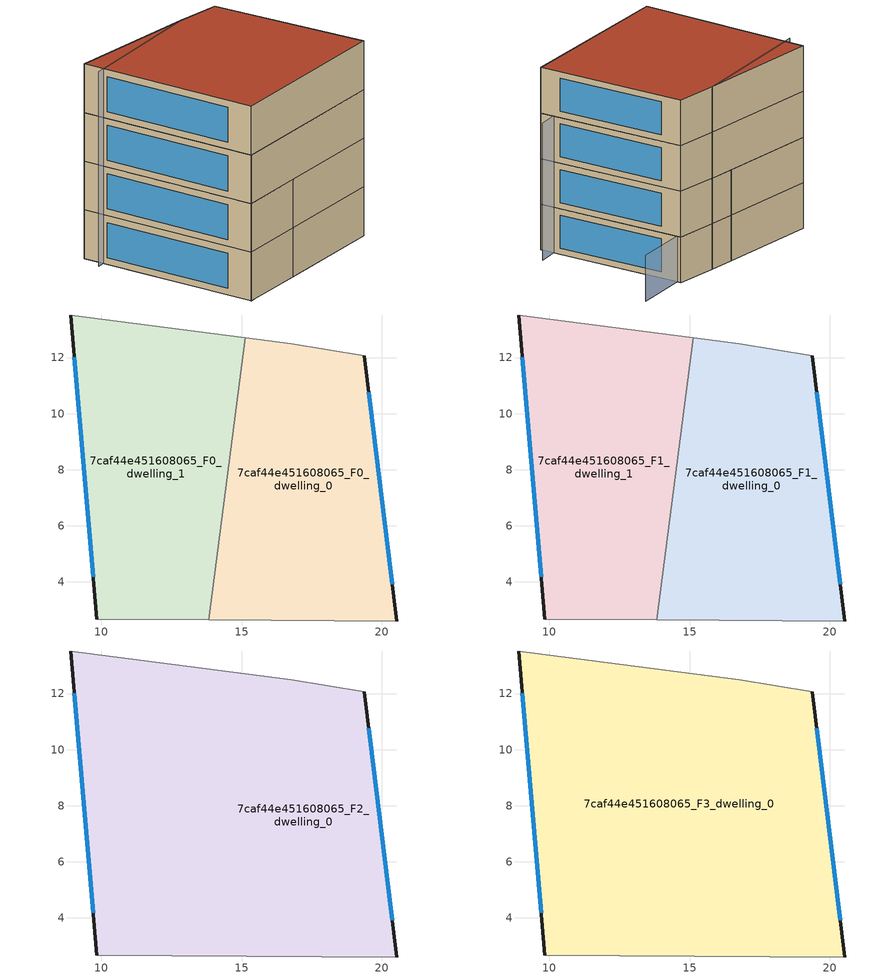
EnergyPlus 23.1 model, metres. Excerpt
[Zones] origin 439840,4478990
7caf44e451608065_F0_dwelling_0
 floor ground (EU_floor_Construction): 20.52,2.61 19.38,12.07 16.76,12.5 15.13,12.71 13.83,2.65 z0
 wall outside (EU_wall_Construction): 19.38,12.07 20.52,2.61 z0:3
 wall adiabatic (EU_wall_Construction): 20.52,2.61 13.83,2.65 / 15.13,12.71 16.76,12.5 19.38,12.07 z0:3
 wall to 7caf44e451608065_F0_dwelling_1 (EU_wall_Construction): 13.83,2.65 15.13,12.71 z0:3
 window (EU_Window_Construction): 19.53,10.75 20.36,3.92 z0.42:2.58
7caf44e451608065_F0_dwelling_1
 floor ground (EU_floor_Construction): 13.83,2.65 15.13,12.71 8.92,13.51 9.83,2.67 z0
 wall outside (EU_wall_Construction): 9.83,2.67 8.92,13.51 z0:3
 wall adiabatic (EU_wall_Construction): 8.92,13.51 15.13,12.71 / 13.83,2.65 9.83,2.67 z0:3
 window (EU_Window_Construction): 9.7,4.18 9.04,12.01 z0.42:2.58
7caf44e451608065_F1_dwelling_0
 floor to 7caf44e451608065_F0_dwelling_0 (EU_floor_Construction): 20.52,2.61 19.38,12.07 16.76,12.5 15.13,12.71 13.83,2.65 z3
 wall outside (EU_wall_Construction): 19.38,12.07 20.52,2.61 z3:6
 wall adiabatic (EU_wall_Construction): 20.52,2.61 13.83,2.65 / 15.13,12.71 16.76,12.5 19.38,12.07 z3:6
 wall to 7caf44e451608065_F1_dwelling_1 (EU_wall_Construction): 13.83,2.65 15.13,12.71 z3:6
 window (EU_Window_Construction): 19.53,10.75 20.36,3.92 z3.42:5.58
7caf44e451608065_F1_dwelling_1
 floor to 7caf44e451608065_F0_dwelling_1 (EU_floor_Construction): 13.83,2.65 15.13,12.71 8.92,13.51 9.83,2.67 z3
 wall outside (EU_wall_Construction): 9.83,2.67 8.92,13.51 z3:6
 wall adiabatic (EU_wall_Construction): 8.92,13.51 15.13,12.71 / 13.83,2.65 9.83,2.67 z3:6
 window (EU_Window_Construction): 9.7,4.18 9.04,12.01 z3.42:5.58
7caf44e451608065_F2_dwelling_0
 floor to 7caf44e451608065_F1_dwelling_0 (EU_floor_Construction): 20.52,2.61 19.38,12.07 16.76,12.5 15.13,12.71 13.83,2.65 z6
 floor to 7caf44e451608065_F1_dwelling_1 (EU_floor_Construction): 13.83,2.65 15.13,12.71 8.92,13.51 9.83,2.67 z6
 wall outside (EU_wall_Construction): 9.83,2.67 8.92,13.51 / 19.38,12.07 20.52,2.61 z6:9
 wall adiabatic (EU_wall_Construction): 20.52,2.61 9.83,2.67 / 8.92,13.51 16.76,12.5 19.38,12.07 z6:9
 window (EU_Window_Construction): 9.7,4.18 9.04,12.01 / 19.53,10.75 20.36,3.92 z6.42:8.58
7caf44e451608065_F3_dwelling_0
 floor to 7caf44e451608065_F2_dwelling_0 (EU_floor_Construction): 20.52,2.61 19.38,12.07 16.76,12.5 8.92,13.51 9.83,2.67 z9
 wall outside (EU_wall_Construction): 9.83,2.67 8.92,13.51 / 19.38,12.07 20.52,2.61 z9:12
 wall adiabatic (EU_wall_Construction): 20.52,2.61 9.83,2.67 / 8.92,13.51 16.76,12.5 19.38,12.07 z9:12
 window (EU_Window_Construction): 9.7,4.18 9.04,12.01 / 19.53,10.75 20.36,3.92 z9.42:11.58
 roof outside (EU_roof_Construction): 19.38,12.07 20.52,2.61 9.83,2.67 8.92,13.51 16.76,12.5 z12
shading: 9.83,2.67 21.64,3.57 z0:9; 22.68,11.89 16.68,11.77 z0:3; 16.76,12.5 8.55,12.25 z0:12
[Building]
EU S2 Campaign: North Axis=0; Terrain=City; Solar Distribution=FullExterior
[Site:Location]
Madrid: Latitude=40.5; Longitude=-3.5; Time Zone=1; Elevation=609
[SizingPeriod:WeatherFileDays]
AnnualSizingPeriod: Begin Month=1; Begin Day of Month=1; End Month=12; End Day of Month=31; Day of Week for Start Day=Monday; Use Weather File Daylight Saving Period=No; Use Weather File Rain and Snow Indicators=No
[MATERIAL]
EU_InternalMass_Material: Roughness=MediumRough; Thickness=0.1; Conductivity=1; Density=1800; Specific Heat=900; Thermal Absorptance=0.9; Solar Absorptance=0.7; Visible Absorptance=0.7
[MATERIAL:NOMASS] Roughness=MediumRough; Thermal Absorptance=0.9; Solar Absorptance=0.7; Visible Absorptance=0.7
Name | Thermal Resistance
EU_wall_NoMass | 1.60022
EU_roof_NoMass | 1.57597
EU_floor_NoMass | 0.470652
[WINDOWMATERIAL:SIMPLEGLAZINGSYSTEM]
EU_Window_SimpleGlazing: UFactor=3.28802; Solar Heat Gain Coefficient=0.85; Visible Transmittance=0.85
[CONSTRUCTION]
EU_wall_Construction: EU_wall_NoMass
EU_roof_Construction: EU_roof_NoMass
EU_floor_Construction: EU_floor_NoMass
EU_InternalMass_Construction: EU_InternalMass_Material
EU_Window_Construction: EU_Window_SimpleGlazing
[ZONE] Type=1; Multiplier=1; Ceiling Height=autocalculate; Floor Area=autocalculate; Part of Total Floor Area=Yes
Name | Volume
7caf44e451608065_F0_dwelling_0 | 160.369
7caf44e451608065_F1_dwelling_0 | 160.37
7caf44e451608065_F2_dwelling_0; 7caf44e451608065_F3_dwelling_0 | 320.732
7caf44e451608065_F0_dwelling_1 | 160.363
7caf44e451608065_F1_dwelling_1 | 160.362
[INTERNALMASS] Construction=EU_InternalMass_Construction
Name | Zone or ZoneList | Surface Area
7caf44e451608065_F0_dwelling_0_EU_InternalMass | 7caf44e451608065_F0_dwelling_0 | 53.4566
7caf44e451608065_F0_dwelling_1_EU_InternalMass | 7caf44e451608065_F0_dwelling_1 | 53.4541
7caf44e451608065_F1_dwelling_0_EU_InternalMass | 7caf44e451608065_F1_dwelling_0 | 53.4566
7caf44e451608065_F1_dwelling_1_EU_InternalMass | 7caf44e451608065_F1_dwelling_1 | 53.4541
7caf44e451608065_F2_dwelling_0_EU_InternalMass | 7caf44e451608065_F2_dwelling_0 | 106.911
7caf44e451608065_F3_dwelling_0_EU_InternalMass | 7caf44e451608065_F3_dwelling_0 | 106.911
[OTHEREQUIPMENT] Fuel Type=Electricity; Design Level Calculation Method=Watts/Area; Power per Zone Floor Area=1; Fraction Latent=0; Fraction Radiant=0; Fraction Lost=0; Carbon Dioxide Generation Rate=0; EndUse Subcategory=EU_Step8_InternalGains
Name | Zone or ZoneList or Space or SpaceList | Schedule
EU_Step8_InternalGain_7caf44e451608065_F0_dwelling_0_f000 | 7caf44e451608065_F0_dwelling_0 | EU_Step8_GainSchedule_7caf44e451608065_F0_dwelling_0_f000
EU_Step8_InternalGain_7caf44e451608065_F0_dwelling_1_f000 | 7caf44e451608065_F0_dwelling_1 | EU_Step8_GainSchedule_7caf44e451608065_F0_dwelling_1_f000
EU_Step8_InternalGain_7caf44e451608065_F1_dwelling_0_f000 | 7caf44e451608065_F1_dwelling_0 | EU_Step8_GainSchedule_7caf44e451608065_F1_dwelling_0_f000
EU_Step8_InternalGain_7caf44e451608065_F1_dwelling_1_f000 | 7caf44e451608065_F1_dwelling_1 | EU_Step8_GainSchedule_7caf44e451608065_F1_dwelling_1_f000
EU_Step8_InternalGain_7caf44e451608065_F2_dwelling_0_f000 | 7caf44e451608065_F2_dwelling_0 | EU_Step8_GainSchedule_7caf44e451608065_F2_dwelling_0_f000
EU_Step8_InternalGain_7caf44e451608065_F3_dwelling_0_f000 | 7caf44e451608065_F3_dwelling_0 | EU_Step8_GainSchedule_7caf44e451608065_F3_dwelling_0_f000
[ZONEVENTILATION:DESIGNFLOWRATE] Schedule=EU_AlwaysOn; Design Flow Rate Calculation Method=AirChanges/Hour; Air Changes per Hour=0.480704; Ventilation Type=Natural; Fan Pressure Rise=0; Fan Total Efficiency=1; Constant Term Coefficient=1; Temperature Term Coefficient=0; Velocity Term Coefficient=0; Velocity Squared Term Coefficient=0; Minimum Indoor Temperature=-100; Maximum Indoor Temperature=100; Delta Temperature=-100; Minimum Outdoor Temperature=-100; Maximum Outdoor Temperature=100; Maximum Wind Speed=40
Name | Zone or ZoneList or Space or SpaceList
EU_ConstantAir_7caf44e451608065_F0_dwelling_0 | 7caf44e451608065_F0_dwelling_0
EU_ConstantAir_7caf44e451608065_F0_dwelling_1 | 7caf44e451608065_F0_dwelling_1
EU_ConstantAir_7caf44e451608065_F1_dwelling_0 | 7caf44e451608065_F1_dwelling_0
EU_ConstantAir_7caf44e451608065_F1_dwelling_1 | 7caf44e451608065_F1_dwelling_1
EU_ConstantAir_7caf44e451608065_F2_dwelling_0 | 7caf44e451608065_F2_dwelling_0
EU_ConstantAir_7caf44e451608065_F3_dwelling_0 | 7caf44e451608065_F3_dwelling_0
[HVACTEMPLATE:THERMOSTAT] Constant Heating Setpoint=20; Constant Cooling Setpoint=50
EU_HeatOnly_7caf44e451608065_F0_dwelling_0; EU_HeatOnly_7caf44e451608065_F0_dwelling_1; EU_HeatOnly_7caf44e451608065_F1_dwelling_0; EU_HeatOnly_7caf44e451608065_F1_dwelling_1; EU_HeatOnly_7caf44e451608065_F2_dwelling_0; EU_HeatOnly_7caf44e451608065_F3_dwelling_0
[HVACTEMPLATE:ZONE:IDEALLOADSAIRSYSTEM] System Availability Schedule=EU_AlwaysOn; Maximum Heating Supply Air Temperature=50; Minimum Cooling Supply Air Temperature=13; Maximum Heating Supply Air Humidity Ratio=0.0156; Minimum Cooling Supply Air Humidity Ratio=0.0077; Heating Limit=NoLimit; Cooling Limit=NoLimit; Heating Availability Schedule=EU_AlwaysOn; Cooling Availability Schedule=EU_CoolingOff; Dehumidification Control Type=ConstantSensibleHeatRatio; Cooling Sensible Heat Ratio=0.7; Dehumidification Setpoint=60; Humidification Control Type=None; Humidification Setpoint=30; Outdoor Air Method=None; Outdoor Air Flow Rate per Person=0.00944; Outdoor Air Flow Rate per Zone Floor Area=0; Outdoor Air Flow Rate per Zone=0; Demand Controlled Ventilation Type=None; Outdoor Air Economizer Type=NoEconomizer; Heat Recovery Type=None; Sensible Heat Recovery Effectiveness=0.7; Latent Heat Recovery Effectiveness=0.65
Name | Template Thermostat
7caf44e451608065_F0_dwelling_0 | EU_HeatOnly_7caf44e451608065_F0_dwelling_0
7caf44e451608065_F0_dwelling_1 | EU_HeatOnly_7caf44e451608065_F0_dwelling_1
7caf44e451608065_F1_dwelling_0 | EU_HeatOnly_7caf44e451608065_F1_dwelling_0
7caf44e451608065_F1_dwelling_1 | EU_HeatOnly_7caf44e451608065_F1_dwelling_1
7caf44e451608065_F2_dwelling_0 | EU_HeatOnly_7caf44e451608065_F2_dwelling_0
7caf44e451608065_F3_dwelling_0 | EU_HeatOnly_7caf44e451608065_F3_dwelling_0
[SIZING:ZONE] Zone Cooling Design Supply Air Temperature Input Method=SupplyAirTemperature; Zone Cooling Design Supply Air Temperature=13; Zone Heating Design Supply Air Temperature Input Method=SupplyAirTemperature; Zone Heating Design Supply Air Temperature=50; Zone Cooling Design Supply Air Humidity Ratio=0.008; Zone Heating Design Supply Air Humidity Ratio=0.008; Cooling Design Air Flow Method=DesignDay; Cooling Design Air Flow Rate=0; Cooling Minimum Air Flow per Zone Floor Area=0.000762; Cooling Minimum Air Flow=0; Cooling Minimum Air Flow Fraction=0.2; Heating Design Air Flow Method=DesignDay; Heating Design Air Flow Rate=0; Heating Maximum Air Flow per Zone Floor Area=0.002032; Heating Maximum Air Flow=0.141576; Heating Maximum Air Flow Fraction=0.3; Account for Dedicated Outdoor Air System=No; Dedicated Outdoor Air System Control Strategy=NeutralSupplyAir; Dedicated Outdoor Air Low Setpoint Temperature for Design=autosize; Dedicated Outdoor Air High Setpoint Temperature for Design=autosize; Zone Load Sizing Method=Sensible Load Only No Latent Load; Zone Latent Cooling Design Supply Air Humidity Ratio Input Method=HumidityRatioDifference; Zone Cooling Design Supply Air Humidity Ratio Difference=0.005; Zone Latent Heating Design Supply Air Humidity Ratio Input Method=HumidityRatioDifference; Zone Humidification Design Supply Air Humidity Ratio Difference=0.005
7caf44e451608065_F0_dwelling_0; 7caf44e451608065_F0_dwelling_1; 7caf44e451608065_F1_dwelling_0; 7caf44e451608065_F1_dwelling_1; 7caf44e451608065_F2_dwelling_0; 7caf44e451608065_F3_dwelling_0
[SCHEDULE:CONSTANT]
Name | Hourly Value
EU_AlwaysOn | 1
EU_CoolingOff | 0
[SCHEDULE:FILE] Column Number=1; Rows to Skip at Top=0; Number of Hours of Data=8760; Column Separator=Comma; Interpolate to Timestep=No; Minutes per Item=60; Adjust Schedule for Daylight Savings=Yes
Name | File
EU_Step8_GainSchedule_7caf44e451608065_F0_dwelling_0_f000 | ../../schedules/7caf44e451608065/7caf44e451608065_F0_dwelling_0_f000_gain.csv
EU_Step8_GainSchedule_7caf44e451608065_F0_dwelling_1_f000 | ../../schedules/7caf44e451608065/7caf44e451608065_F0_dwelling_1_f000_gain.csv
EU_Step8_GainSchedule_7caf44e451608065_F1_dwelling_0_f000 | ../../schedules/7caf44e451608065/7caf44e451608065_F1_dwelling_0_f000_gain.csv
EU_Step8_GainSchedule_7caf44e451608065_F1_dwelling_1_f000 | ../../schedules/7caf44e451608065/7caf44e451608065_F1_dwelling_1_f000_gain.csv
EU_Step8_GainSchedule_7caf44e451608065_F2_dwelling_0_f000 | ../../schedules/7caf44e451608065/7caf44e451608065_F2_dwelling_0_f000_gain.csv
EU_Step8_GainSchedule_7caf44e451608065_F3_dwelling_0_f000 | ../../schedules/7caf44e451608065/7caf44e451608065_F3_dwelling_0_f000_gain.csv
